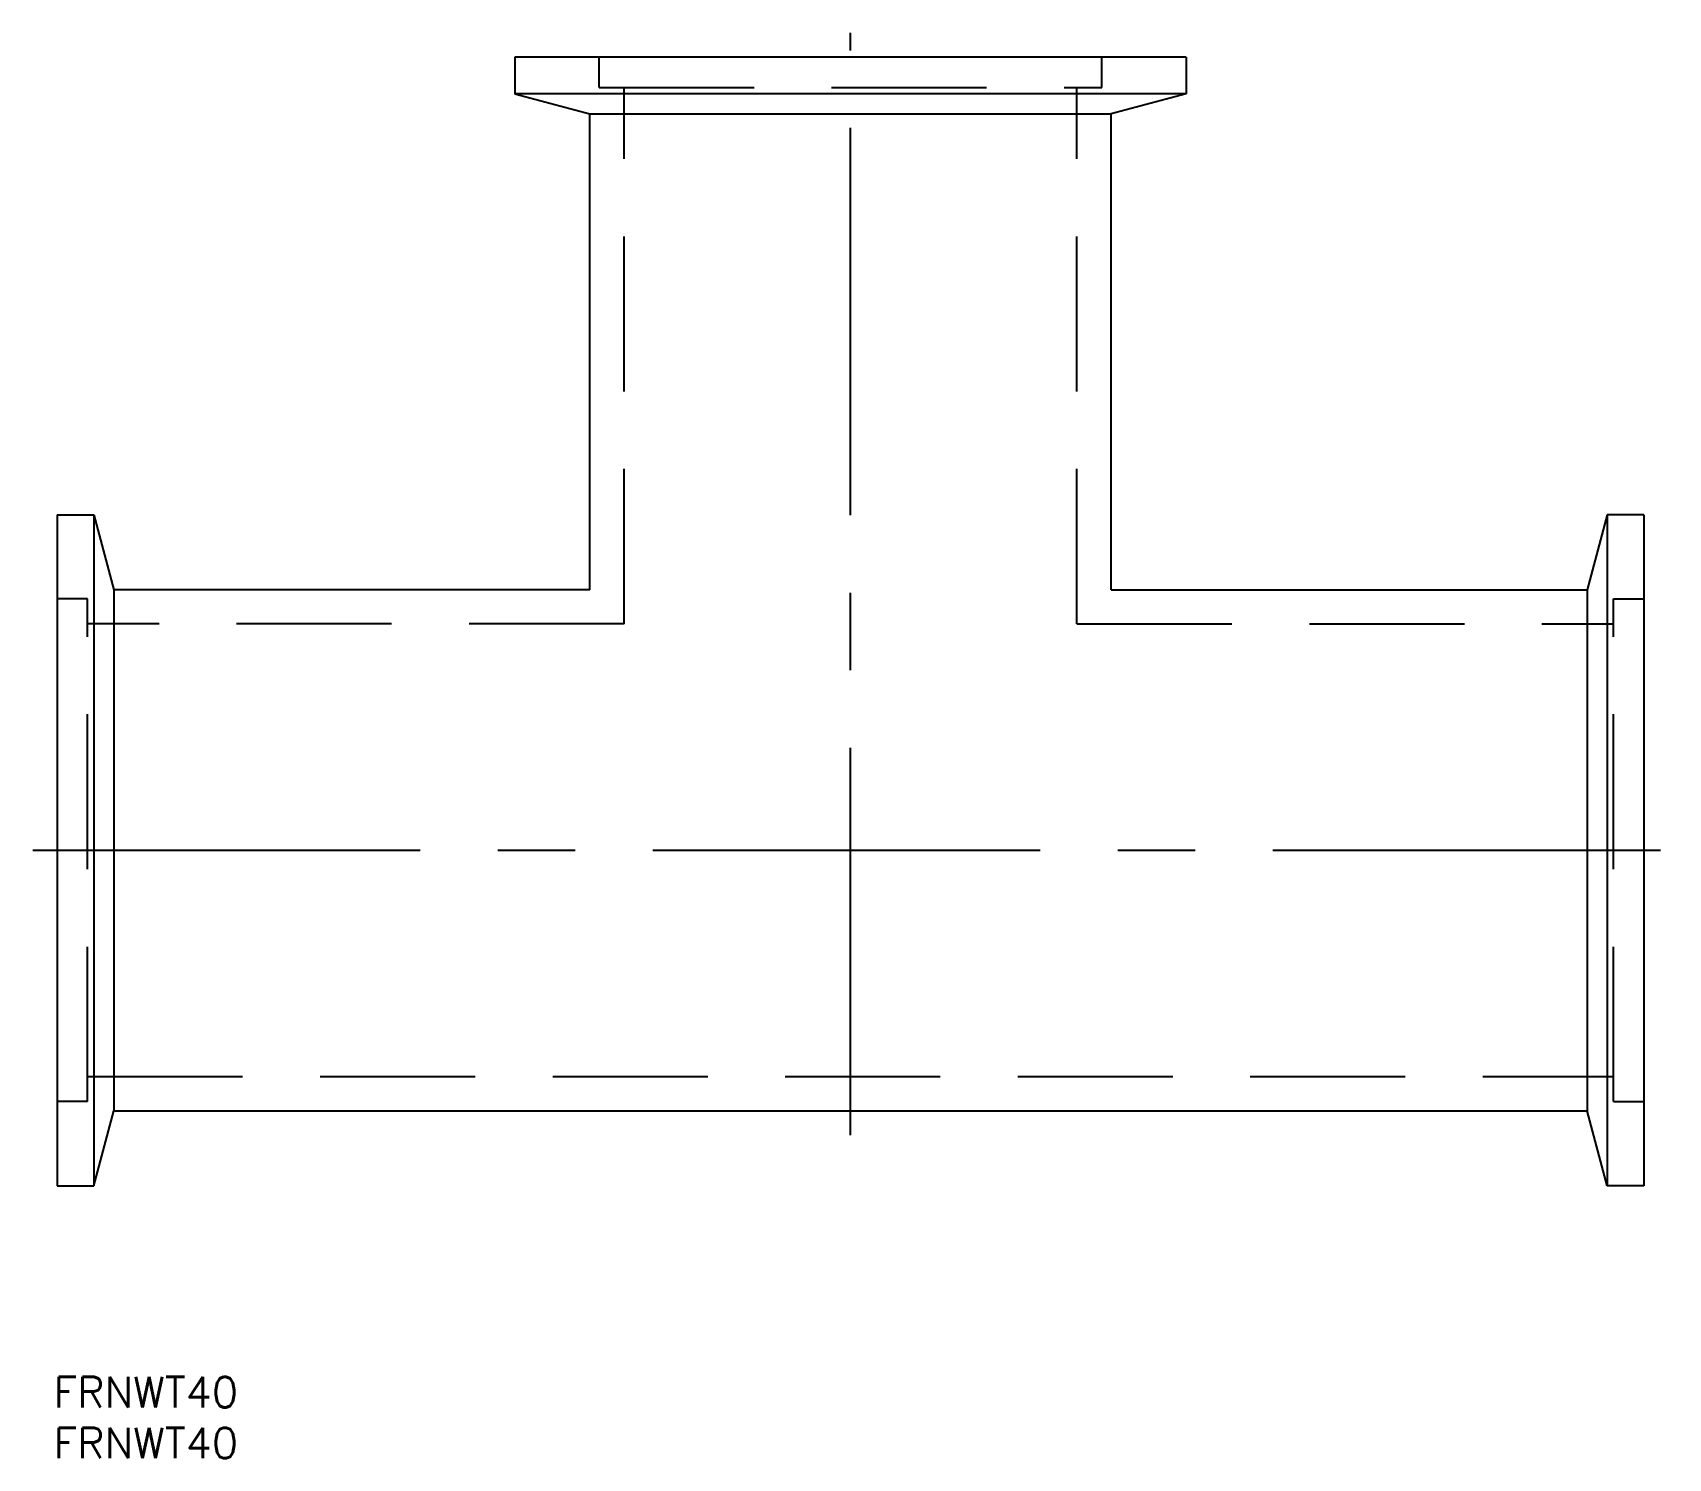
# Model space of a CAD drawing. Extents: x -67 to 67, y -115 to 2.
import ezdxf

# ---------------------------------------------------------------- set-up
doc = ezdxf.new("R2010")
doc.units = 0
doc.linetypes.add('CENTER', pattern=[50.8, 31.75, -6.35, 6.35, -6.35])
doc.linetypes.add('DASHED', pattern=[19.05, 12.7, -6.35])
doc.layers.get('0').update_dxf_attribs({"linetype": 'CONTINUOUS'})
doc.layers.add('CENTER', color=1, linetype='CENTER')
doc.styles.get("Standard").update_dxf_attribs({"font": 'txt.shx', "height": 3, "bigfont": 'bigfont.shx'})

msp = doc.modelspace()

# ---------------------------------------------------------------- linework, layer by layer
at = {"color": 7, "linetype": 'CONTINUOUS'}
for p, q in [((27.5, 0), (-27.5, 0)), ((-27.5, 0), (-27.5, -3)), ((27.5, 0), (27.5, -3)), ((-27.5, -3), (-21.35, -4.65)), ((27.5, -3), (-27.5, -3)), ((27.5, -3), (21.35, -4.65)), ((-21.35, -43.65), (-21.35, -4.65)), ((-21.35, -4.65), (21.35, -4.65)), ((21.35, -43.65), (21.35, -4.65)), ((-65, -37.5), (-62, -37.5)), ((-65, -37.5), (-65, -92.5)), ((-62, -37.5), (-60.35, -43.65)), ((-62, -37.5), (-62, -92.5)), ((62, -37.5), (60.35, -43.65)), ((65, -37.5), (62, -37.5)), ((62, -37.5), (62, -92.5)), ((65, -37.5), (65, -92.5)), ((-21.35, -43.65), (-60.35, -43.65)), ((-60.35, -43.65), (-60.35, -86.35)), ((21.35, -43.65), (60.35, -43.65)), ((60.35, -43.65), (60.35, -86.35)), ((-62, -92.5), (-60.35, -86.35)), ((-60.35, -86.35), (60.35, -86.35)), ((62, -92.5), (60.35, -86.35)), ((-65, -92.5), (-62, -92.5)), ((65, -92.5), (62, -92.5))]:
    msp.add_line(p, q, dxfattribs=at)
at = {"color": 3, "linetype": 'DASHED'}
for p, q in [((-20.6, -2.5), (-20.6, 0)), ((20.6, -2.5), (20.6, 0)), ((-20.6, -2.5), (20.6, -2.5)), ((-18.55, -46.45), (-18.55, -2.5)), ((18.55, -46.45), (18.55, -2.5)), ((-62.5, -44.4), (-65, -44.4)), ((-62.5, -85.6), (-62.5, -44.4)), ((62.5, -85.6), (62.5, -44.4)), ((62.5, -44.4), (65, -44.4)), ((-18.55, -46.45), (-62.5, -46.45)), ((18.55, -46.45), (62.5, -46.45)), ((-62.5, -83.55), (62.5, -83.55)), ((-62.5, -85.6), (-65, -85.6)), ((62.5, -85.6), (65, -85.6))]:
    msp.add_line(p, q, dxfattribs=at)
at = {"layer": 'CENTER', "color": 1, "linetype": 'CENTER'}
for p, q in [((0, -88.35), (0, 2)), ((-67, -65), (67, -65))]:
    msp.add_line(p, q, dxfattribs=at)

# ---------------------------------------------------------------- texts
at = {"color": 7, "linetype": 'CONTINUOUS'}
for p in [(-65.29, -110.66), (-65.29, -114.83)]:
    msp.add_text('FRNWT40', height=2.5, dxfattribs=at).set_placement(p)

doc.saveas('drawing.dxf')
